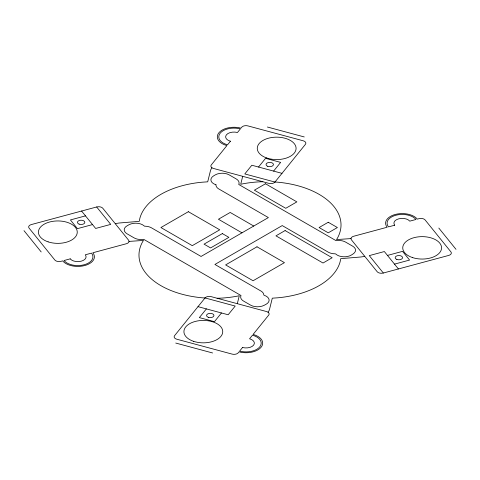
<?xml version="1.0" encoding="UTF-8"?>
<svg xmlns="http://www.w3.org/2000/svg" width="480" height="480" viewBox="0 0 480 480"><rect width="100%" height="100%" fill="white"/><g stroke="black" fill="none" stroke-linecap="round" stroke-linejoin="round"><path stroke-width="0.72" d="M129.024 241.41L143.49 240.414L142.644 241.734A74.874 43.23 0 0 0 202.14 297.792L205.002 297.99M350.976 238.59L336.51 239.586L337.356 238.266A74.874 43.23 0 0 0 277.86 182.208L274.998 182.01M242.688 176.316L240.714 184.278L243.006 183.792A74.874 43.23 0 0 1 260.274 181.806L262.878 181.752M237.312 303.684L239.286 295.722L236.994 296.208A74.874 43.23 0 0 1 219.726 298.194L217.122 298.248M258.534 167.034L265.566 158.328L280.644 162.39L273.612 171.096M274.956 182.058L305.43 144.33A4.62 2.67 0 0 0 303.198 140.784L247.902 125.898A4.62 2.67 0 0 0 241.758 127.188L240.978 128.154A16.638 9.606 0 0 0 218.868 132.804A16.638 9.606 0 0 0 226.914 145.566L211.284 164.916A4.62 2.67 0 0 0 213.522 168.462L268.818 183.348A4.62 2.67 0 0 0 274.956 182.058L244.8 173.94L251.832 165.234L281.994 173.352M205.044 297.942L174.57 335.67A4.62 2.67 0 0 0 176.802 339.216L232.098 354.102A4.62 2.67 0 0 0 238.242 352.812L239.022 351.846A16.638 9.606 0 0 0 261.132 347.196A16.638 9.606 0 0 0 253.086 334.434L268.716 315.084A4.62 2.67 0 0 0 266.478 311.538L211.182 296.652A4.62 2.67 0 0 0 205.044 297.942L235.2 306.06L228.168 314.766L198.006 306.648M206.388 308.904L199.356 317.61L214.434 321.672L221.466 312.966M96.666 206.976L31.32 224.568A4.62 2.67 0 0 0 29.082 228.114L54.87 260.04A4.62 2.67 0 0 0 61.008 261.33L62.688 260.88A16.638 9.606 0 0 0 84.798 265.524A16.638 9.606 0 0 0 92.844 252.762L126.36 243.738A4.62 2.67 0 0 0 128.592 240.192L102.81 208.266A4.62 2.67 0 0 0 96.666 206.976L110.73 224.388L95.652 228.45L81.588 211.038M85.494 215.874L70.41 219.936L77.442 228.642L92.526 224.58M387.474 255.42L402.558 251.358L409.59 260.064L394.506 264.126M383.334 273.024L448.68 255.432A4.62 2.67 0 0 0 450.918 251.886L425.13 219.96A4.62 2.67 0 0 0 418.992 218.67L417.312 219.12A16.638 9.606 0 0 0 395.202 214.476A16.638 9.606 0 0 0 387.156 227.238L353.64 236.262A4.62 2.67 0 0 0 351.408 239.808L377.19 271.734A4.62 2.67 0 0 0 383.334 273.024L369.27 255.612L384.348 251.55L398.412 268.962M267.39 127.02L304.254 136.944M175.746 343.056L212.61 352.98M253.728 226.038L230.196 212.454L218.43 219.246L241.962 232.83M211.836 167.688L211.848 168.012A16.638 9.606 0 0 0 210.456 170.712L207.702 181.83L202.14 182.208A74.874 43.23 0 0 0 139.902 218.142L139.242 221.352L119.988 222.942A16.638 9.606 0 0 0 115.308 223.746M268.164 312.312L268.152 311.988A16.638 9.606 0 0 0 269.544 309.288L272.298 298.17L277.86 297.792A74.874 43.23 0 0 0 340.098 261.858L340.758 258.648L360.012 257.058A16.638 9.606 0 0 0 364.692 256.254M438.81 228.054L456 249.336M24 230.664L41.19 251.946M215.982 184.77L215.964 184.98A9.798 5.658 0 0 0 218.832 188.976L268.38 217.584L201.054 256.452L151.506 227.85A9.798 5.658 0 0 0 144.576 226.194L144.024 225.816A9.798 5.658 0 0 0 128.988 224.748L127.23 225.714A9.798 5.658 0 0 0 127.062 233.808L134.118 237.888A9.798 5.658 0 0 0 142.956 239.436L143.682 239.328L241.038 295.542L240.858 295.956A9.798 5.658 0 0 0 243.54 301.062L250.602 305.136A9.798 5.658 0 0 0 264.132 305.316L265.932 304.368A9.798 5.658 0 0 0 264.33 295.326L263.796 295.02A9.798 5.658 0 0 0 260.928 291.024L214.908 264.456L282.234 225.582L328.254 252.15A9.798 5.658 0 0 0 335.184 253.806L335.85 254.064A9.798 5.658 0 0 0 351.51 254.958L353.028 253.986A9.798 5.658 0 0 0 352.698 246.192L345.642 242.112A9.798 5.658 0 0 0 336.798 240.564L336.078 240.672L238.722 184.458L238.902 184.044A9.798 5.658 0 0 0 236.22 178.938L229.158 174.864A9.798 5.658 0 0 0 215.124 174.972L213.57 175.914A9.798 5.658 0 0 0 215.448 184.596L215.982 184.77M230.43 141.216L227.538 144.792A15.162 8.754 0 0 1 220.206 133.164A15.162 8.754 0 0 1 240.354 128.928L237.462 132.51A8.322 4.806 0 0 0 226.404 134.832A8.322 4.806 0 0 0 230.43 141.216M242.538 347.49L239.646 351.072A15.162 8.754 0 0 0 259.794 346.836A15.162 8.754 0 0 0 252.462 335.208L249.57 338.784A8.322 4.806 0 0 1 253.596 345.168A8.322 4.806 0 0 1 242.538 347.49M188.364 211.698L160.908 227.544L192.282 245.658L219.738 229.812L188.364 211.698M265.494 183.768L254.382 190.188L285.756 208.302L296.868 201.882L265.494 183.768M222.354 233.586L204.048 244.152L210.588 247.926L228.888 237.36L222.354 233.586M256.992 246.792L225.618 264.906L253.074 280.758L284.448 262.644L256.992 246.792M285.102 230.568L275.952 235.848L323.016 263.022L332.166 257.736L285.102 230.568M328.242 222.264L319.092 227.544L328.242 232.83L337.392 227.544L328.242 222.264M70.224 258.852L64.026 260.52A15.162 8.754 0 0 0 84.174 264.75A15.162 8.754 0 0 0 91.506 253.122L85.308 254.79A8.322 4.806 0 0 1 81.282 261.174A8.322 4.806 0 0 1 70.224 258.852M394.692 225.21L388.494 226.878A15.162 8.754 0 0 1 395.826 215.25A15.162 8.754 0 0 1 415.974 219.48L409.776 221.148A8.322 4.806 0 0 0 398.718 218.826A8.322 4.806 0 0 0 394.692 225.21M208.266 317.28A3.696 2.136 0 0 0 213.948 315.576A3.696 2.136 0 0 0 208.548 313.59A3.696 2.136 0 0 0 208.266 317.28M193.62 341.34A19.41 11.208 0 0 0 222.738 331.638A19.41 11.208 0 0 0 193.62 321.93A19.41 11.208 0 0 0 193.62 341.34M79.116 224.136A3.696 2.136 0 0 0 84.828 222.462A3.696 2.136 0 0 0 79.464 220.44A3.696 2.136 0 0 0 79.116 224.136M48.138 241.86A19.41 11.208 0 0 0 77.256 232.152A19.41 11.208 0 0 0 48.138 222.444A19.41 11.208 0 0 0 48.138 241.86M396.846 259.44A3.696 2.136 0 0 0 402.558 257.772A3.696 2.136 0 0 0 397.194 255.75A3.696 2.136 0 0 0 396.846 259.44M412.452 257.556A19.41 11.208 0 0 0 441.57 247.848A19.41 11.208 0 0 0 412.452 238.14A19.41 11.208 0 0 0 412.452 257.556M267.756 166.32A3.696 2.136 0 0 0 273.438 164.61A3.696 2.136 0 0 0 268.038 162.624A3.696 2.136 0 0 0 267.756 166.32M266.244 157.818A19.41 11.208 0 0 0 296.064 148.854A19.41 11.208 0 0 0 267.708 138.426A19.41 11.208 0 0 0 266.244 157.818"/></g></svg>
